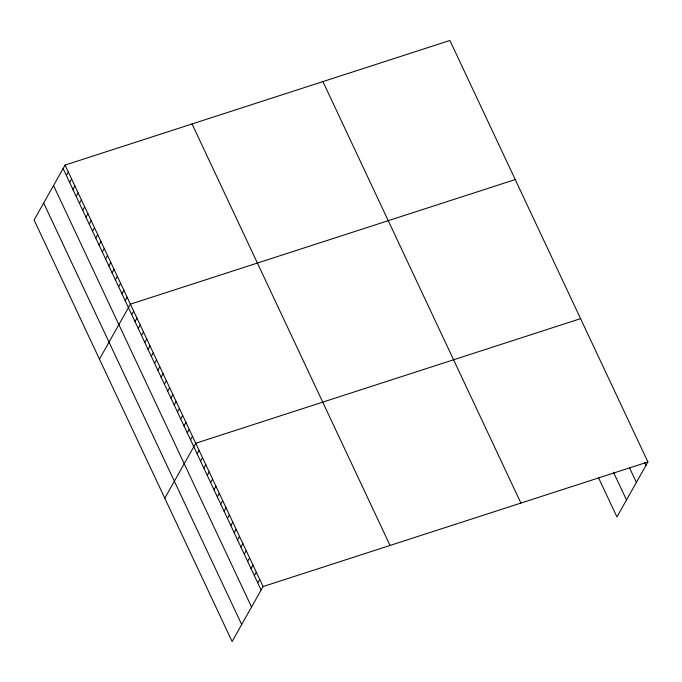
<?xml version="1.0" encoding="UTF-8"?>
<svg xmlns="http://www.w3.org/2000/svg" width="682" height="682" viewBox="0 0 682 682"><rect width="100%" height="100%" fill="white"/><g stroke="black" fill="none" stroke-linecap="round" stroke-linejoin="round"><path stroke-width="1.02" d="M65.071 165.078L34.1 220.039L232.102 641.523L263.064 586.563L647.9 461.961L449.898 40.477L65.071 165.078L263.064 586.563M66.384 175.504L68.336 172.035M69.649 182.452L71.601 178.991M72.914 189.408L74.867 185.939M76.179 196.365L78.14 192.895M79.453 203.321L81.405 199.852M82.718 210.269L84.67 206.808M85.983 217.226L87.935 213.756M89.248 224.182L91.2 220.712M92.513 231.138L94.474 227.669M95.787 238.095L97.739 234.625M99.052 245.043L101.004 241.581M102.317 251.999L104.269 248.529M105.582 258.955L107.543 255.486M108.856 265.912L110.808 262.442M112.121 272.86L114.073 269.399M115.386 279.816L117.338 276.346M118.651 286.772L120.603 283.303M121.916 293.729L123.877 290.259M125.19 300.685L127.142 297.216M99.436 359.133L130.407 304.172L515.242 179.562M131.72 314.59L133.672 311.12M134.985 321.546L136.946 318.076M138.258 328.502L140.211 325.033M141.524 335.45L143.476 331.989M144.789 342.407L146.741 338.937M148.054 349.363L150.006 345.893M151.319 356.319L153.28 352.85M154.592 363.276L156.545 359.806M157.857 370.224L159.81 366.763M161.123 377.18L163.075 373.71M164.388 384.137L166.348 380.667M167.661 391.093L169.613 387.623M170.926 398.049L172.878 394.58M174.191 404.997L176.144 401.528M177.456 411.954L179.409 408.484M180.721 418.91L182.682 415.44M183.995 425.866L185.947 422.397M187.26 432.814L189.212 429.353M190.525 439.771L192.477 436.301M164.78 498.218L195.751 443.257L580.578 318.656M197.158 453.888L199.11 450.427M200.525 461.058L202.477 457.588M203.892 468.219L205.845 464.757M207.26 475.388L209.212 471.918M210.627 482.549L212.579 479.088M213.986 489.719L215.947 486.249M217.353 496.88L219.306 493.418M220.721 504.049L222.673 500.579M224.088 511.21L226.04 507.749M227.456 518.38L229.408 514.91M230.823 525.541L232.775 522.08M234.182 532.71L236.143 529.241M237.549 539.871L239.501 536.41M240.917 547.041L242.869 543.571M244.284 554.202L246.236 550.741M247.651 561.371L249.603 557.902M251.019 568.532L252.971 565.071M254.377 575.702L256.338 572.232M257.745 582.863L259.697 579.402M647.9 461.961L616.929 516.922L598.421 477.511M644.686 462.746L645.948 465.431M629.639 468.091L636.374 482.421M613.459 472.166L626.502 499.932M322.91 81.593L520.903 503.077M192.06 123.962L390.061 545.447M63.111 168.548L261.112 590.032M53.537 185.538L251.539 607.023M43.674 203.048L241.675 624.533"/></g></svg>
